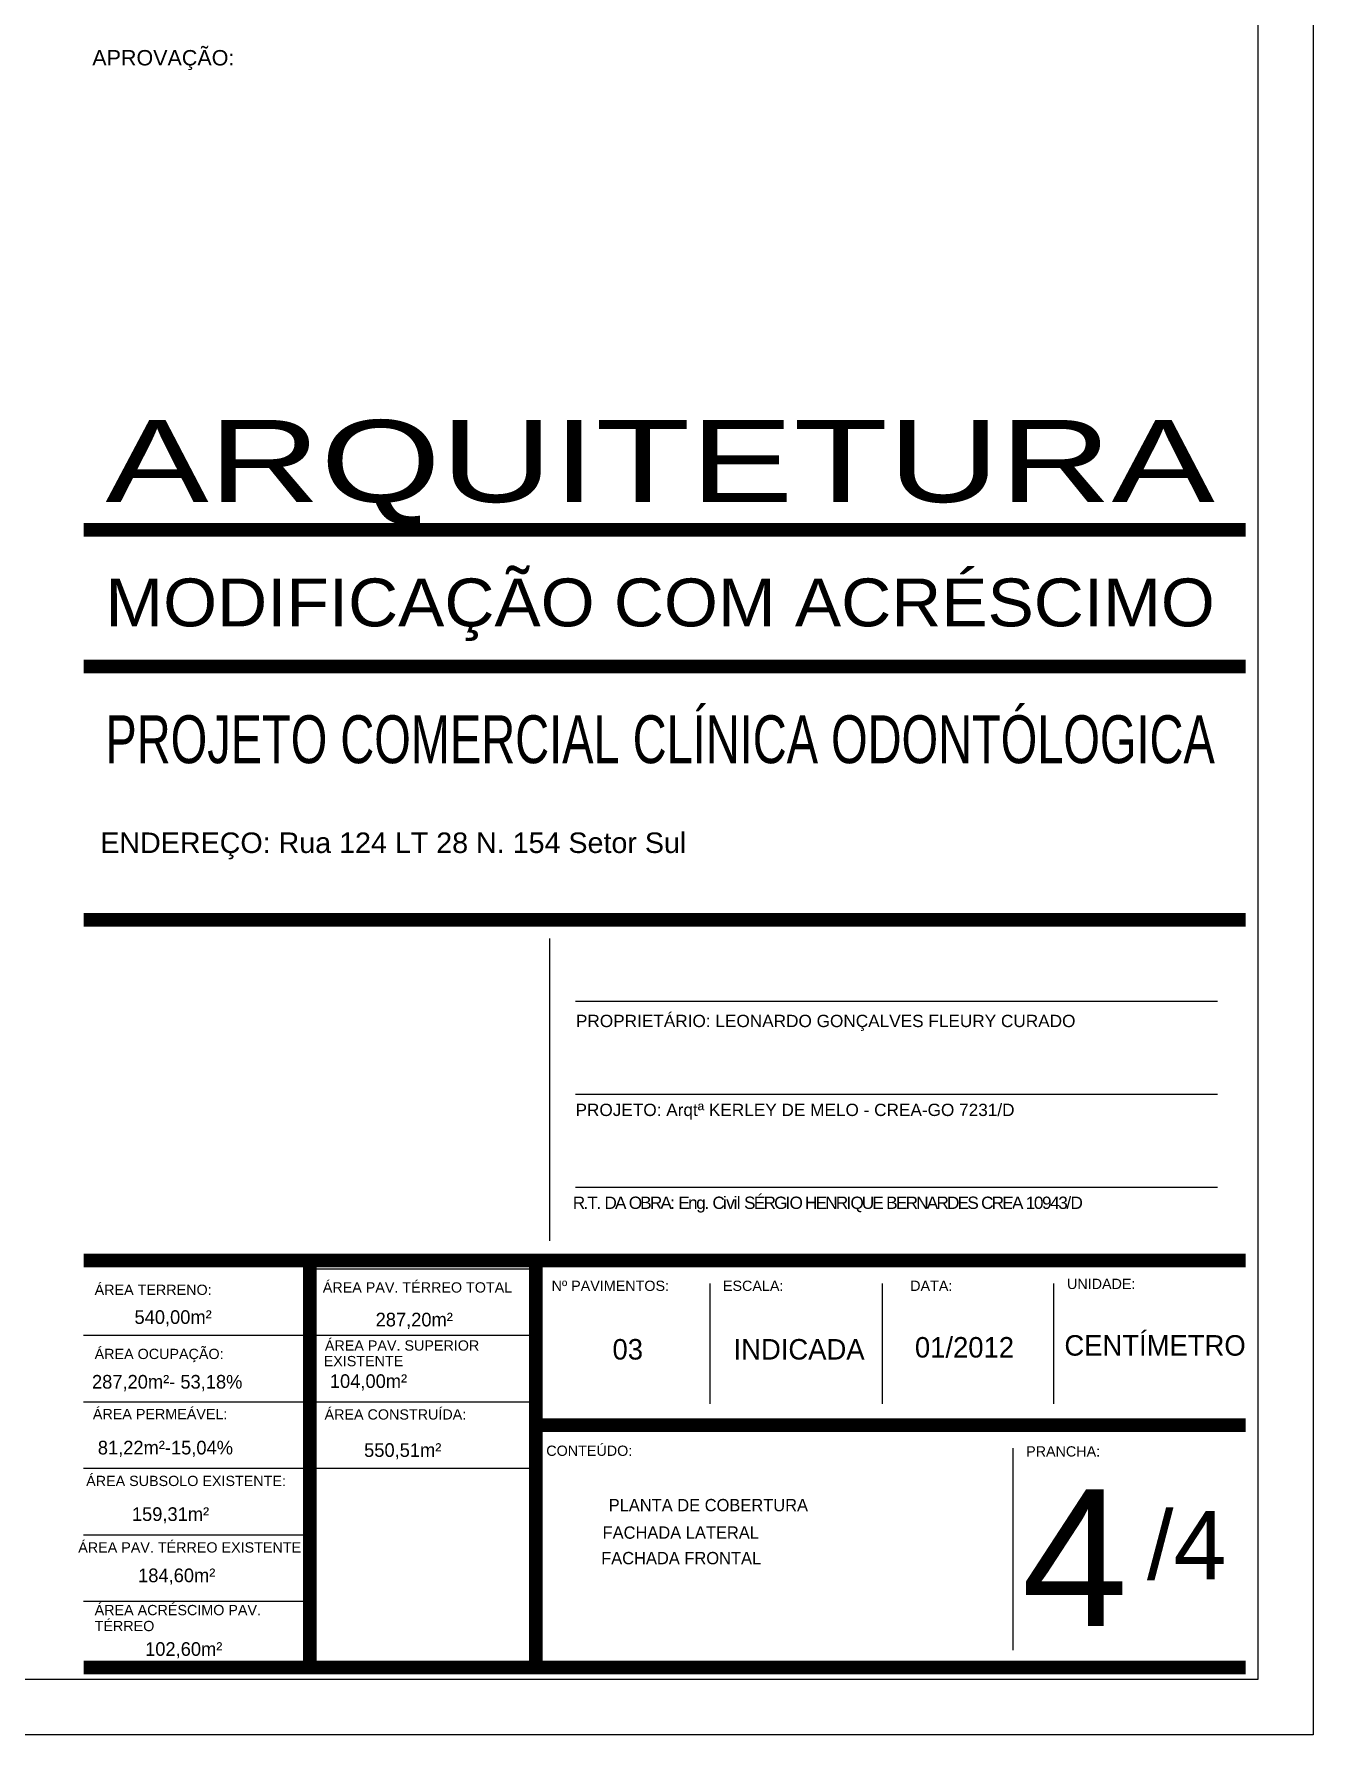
# Model space of a CAD drawing. Extents: x -165 to 197, y 154 to 653.
# Drawn here: x 55.86 to 73.19, y 449.39 to 472.44 of the extents above; entities that cross this region are included whole.
import ezdxf
from ezdxf.enums import TextEntityAlignment as Align

# ---------------------------------------------------------------- set-up
doc = ezdxf.new("R2010")
doc.units = 0
doc.header["$MEASUREMENT"] = 0
doc.layers.get('0').update_dxf_attribs({"linetype": 'CONTINUOUS'})
doc.layers.add('MARGEM', color=4, linetype='CONTINUOUS')
doc.layers.add('TEXTO', color=190, linetype='CONTINUOUS')
doc.styles.add('AVANGARD', font='', dxfattribs={"height": 0.5})
doc.styles.add('ROMANS', font='ARIAL.TTF', dxfattribs={"height": 0.4})
doc.styles.add('STYLE2', font='swissko.ttf')
doc.styles.get('AVANGARD').set_extended_font_data('AvantGarde Bk BT')

msp = doc.modelspace()

# ---------------------------------------------------------------- linework, layer by layer
msp.add_lwpolyline([(10.195, 493.944), (73.195, 493.944), (73.195, 449.394), (10.195, 449.394)], close=True)
at = {"layer": 'MARGEM'}
msp.add_lwpolyline([(12.07, 493.194), (72.445, 493.194), (72.445, 450.144), (12.07, 450.144)], close=True, dxfattribs=at)
at = {"layer": 'TEXTO', "color": 0}
for p, q in [((62.851, 456.089), (62.851, 460.187)), ((63.198, 459.337), (71.902, 459.337)), ((63.198, 458.078), (71.902, 458.078)), ((63.198, 456.819), (71.902, 456.819)), ((59.624, 455.712), (62.664, 455.712)), ((65.024, 453.883), (65.024, 455.512)), ((67.361, 453.883), (67.361, 455.512)), ((69.681, 453.883), (69.681, 455.512)), ((56.532, 454.811), (59.571, 454.811)), ((59.624, 454.811), (62.664, 454.811)), ((56.532, 453.91), (59.571, 453.91)), ((59.676, 453.91), (62.716, 453.91)), ((69.131, 450.541), (69.131, 453.279)), ((56.532, 453.009), (59.571, 453.009)), ((59.676, 453.009), (62.716, 453.009)), ((56.532, 452.108), (59.571, 452.108)), ((56.532, 451.208), (59.571, 451.208))]:
    msp.add_line(p, q, dxfattribs=at)
at = {"layer": 'TEXTO', "color": 0, "const_width": 0.185}
for points in [[(56.532, 465.726), (72.282, 465.726)], [(56.532, 463.872), (72.282, 463.872)], [(56.532, 460.44), (72.282, 460.44)], [(56.532, 455.823), (72.282, 455.823)], [(59.598, 450.307), (59.598, 455.823)], [(62.664, 450.307), (62.664, 455.823)], [(62.664, 453.592), (72.282, 453.592)], [(56.532, 450.307), (72.282, 450.307)]]:
    msp.add_lwpolyline(points, dxfattribs=at)

# ---------------------------------------------------------------- texts
at = {"layer": 'TEXTO', "color": 0}
for s, height, style, p in [('APROVAÇÃO:', 0.2085, 'ROMANS', (56.651, 472.017)), ('PROPRIETÁRIO: LEONARDO GONÇALVES FLEURY CURADO', 0.16676, 'ROMANS', (63.206, 458.986)), ('PROJETO: Arqtª KERLEY DE MELO - CREA-GO 7231/D', 0.16676, 'ROMANS', (63.2, 457.781)), ('ÁREA TERRENO:', 0.13897, 'ROMANS', (56.683, 455.357)), ('ÁREA PAV. TÉRREO TOTAL', 0.13897, 'ROMANS', (59.775, 455.389)), ('Nº PAVIMENTOS: ', 0.13897, 'ROMANS', (62.876, 455.411)), ('ESCALA:', 0.139, 'ROMANS', (65.198, 455.411)), ('DATA:', 0.139, 'ROMANS', (67.736, 455.411)), ('UNIDADE:', 0.139, 'ROMANS', (69.861, 455.437)), ('540,00m²', 0.1853, 'AVANGARD', (57.223, 454.964)), ('540,00m²', 0.1853, 'AVANGARD', (57.223, 454.964)), ('287,20m²', 0.1853, 'AVANGARD', (60.491, 454.93)), ('ÁREA PAV. SUPERIOR', 0.13897, 'ROMANS', (59.803, 454.602)), ('01/2012', 0.2779, 'AVANGARD', (67.8, 454.508)), ('CENTÍMETRO', 0.2779, 'AVANGARD', (69.826, 454.534)), ('ÁREA OCUPAÇÃO:', 0.13897, 'ROMANS', (56.683, 454.488)), ('EXISTENTE', 0.139, 'ROMANS', (59.787, 454.391)), ('287,20m²- 53,18%%%', 0.18529, 'AVANGARD', (56.647, 454.087)), ('104,00m²', 0.1853, 'AVANGARD', (59.871, 454.096)), ('ÁREA PERMEÁVEL:', 0.13897, 'ROMANS', (56.659, 453.673)), ('ÁREA CONSTRUÍDA:', 0.13897, 'ROMANS', (59.799, 453.668)), ('81,22m²-15,04%%%', 0.18529, 'AVANGARD', (56.726, 453.195)), ('550,51m²', 0.1853, 'AVANGARD', (60.335, 453.162)), ('CONTEÚDO:', 0.139, 'ROMANS', (62.804, 453.176)), ('PRANCHA:', 0.139, 'ROMANS', (69.307, 453.167)), ('ÁREA SUBSOLO EXISTENTE:', 0.13897, 'ROMANS', (56.568, 452.767)), ('4', 1.853, 'STYLE2', (69.246, 450.871)), ('159,31m²', 0.1853, 'AVANGARD', (57.188, 452.294)), ('/4', 0.9265, 'STYLE2', (70.944, 451.501)), ('ÁREA PAV. TÉRREO EXISTENTE', 0.13897, 'ROMANS', (56.461, 451.866)), ('184,60m²', 0.1853, 'AVANGARD', (57.272, 451.464)), ('ÁREA ACRÉSCIMO PAV. ', 0.13897, 'ROMANS', (56.683, 451.017)), ('TÉRREO', 0.139, 'ROMANS', (56.683, 450.801)), ('102,60m²', 0.1853, 'AVANGARD', (57.367, 450.466))]:
    msp.add_text(s, height=height, dxfattribs=dict(at, style=style)).set_placement(p)
at = {"layer": 'TEXTO', "color": 0, "style": 'AVANGARD'}
for s, height, width, p, p2 in [('ARQUITETURA', 1.11176, 1.358789, (56.829, 466.1), (71.864, 466.1)), ('MODIFICAÇÃO COM ACRÉSCIMO', 0.64853, 1.001718, (56.829, 464.416), (71.864, 464.416)), ('PROJETO COMERCIAL CLÍNICA ODONTÓLOGICA', 0.64853, 0.674286, (56.829, 462.562), (71.864, 462.562))]:
    msp.add_text(s, height=height, dxfattribs=dict(at, width=width)).set_placement(p, p2, align=Align.FIT)
for s, p in [('03', (63.908, 454.481)), ('INDICADA', (66.23, 454.481))]:
    msp.add_text(s, height=0.2779, dxfattribs=at).set_placement(p, align=Align.CENTER)
for s, p in [('PLANTA DE COBERTURA', (66.351, 452.592)), ('FACHADA LATERAL', (65.686, 452.22)), ('FACHADA FRONTAL', (65.716, 451.874))]:
    msp.add_text(s, height=0.16676, dxfattribs=at).set_placement(p, align=Align.TOP_RIGHT)
at = {"layer": 'TEXTO', "color": 0, "attachment_point": 1, "style": 'ROMANS'}
for s, insert, char_height, width in [('{\\fArial|b0|i0|c162|p34;ENDEREÇO: Rua 124 }LT 28 N. 154{\\fArial|b0|i0|c162|p34; Setor Sul}', (56.76, 461.623), 0.27794, 19.1405), ('{\\fArial|b0|i0|c162|p34;\\T0.85;R.T. DA OBRA: Eng. Civil S\\fArial|b0|i0|c0|p34;ÉRGIO HENRIQUE BERNARDES CREA 10943/D }', (63.163, 456.689), 0.166765, 10.43471)]:
    msp.add_mtext(s, dxfattribs=dict(at, insert=insert, char_height=char_height, width=width))

doc.saveas('drawing.dxf')
